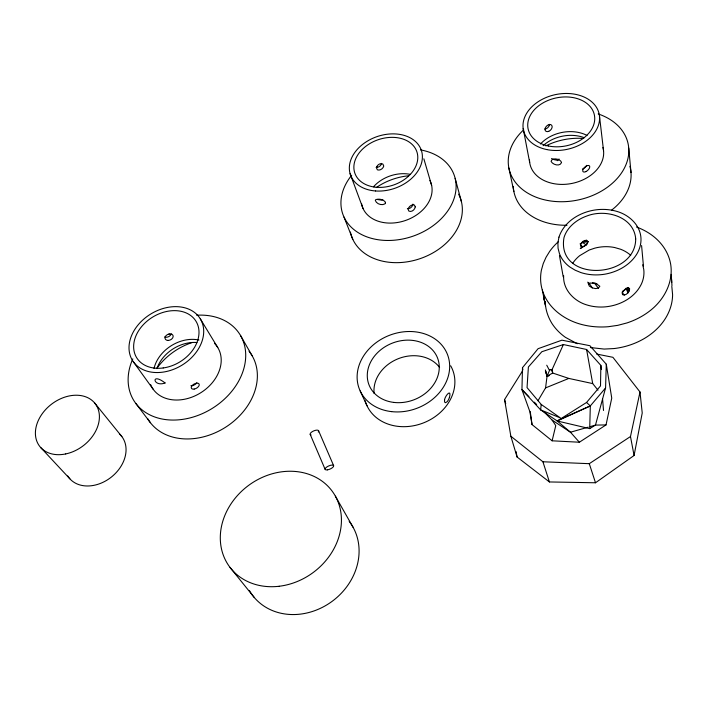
<?xml version="1.0" encoding="UTF-8"?>
<svg xmlns="http://www.w3.org/2000/svg" width="708" height="708" viewBox="0 0 708 708"><rect width="100%" height="100%" fill="white"/><g stroke="black" fill="none" stroke-linecap="round" stroke-linejoin="round"><path stroke-width="1.06" d="M541.204 404.445L540.638 409.897L560.444 417.95L541.204 404.445L527.053 387.603L528.389 366.992L541.841 351.726L563.373 344.548L586.587 349.486L600.853 365.39L600.508 385.913L586.551 402.471L557.24 420.986L540.638 409.897L521.946 389.657L522.486 367.673L538.071 348.699L561.931 340.176L589.888 345.708L606.287 364.213L611.747 398.108L606.03 424.924L579.365 442.226L552.116 440.801L532.035 424.588L529.85 411.622L521.946 389.657L528.92 396.692M586.551 402.471L590.313 405.923L557.24 420.986L589.711 428.623L590.313 405.923L605.57 387.957L606.287 364.213M537.974 400.763L545.567 387.904L547.063 376.125L549.93 369.532M522.637 370.762L504.565 399.577L510.849 436.234L517.07 457.005L549.417 481.953L595.508 482.776L634.076 455.492L642.227 413.003L640.005 391.984L612.916 357.31L596.694 354.053M634.076 455.492L630.483 436.535L640.005 391.984M444.544 400.162C444.642 396.241 451.934 387.701 449.421 397.631M552.116 440.801L555.762 425.605L552.16 420.127L543.638 411.534M412.941 204.116C412.578 206.692 410.056 209.037 407.374 208.63M605.57 387.957L595.481 425.101L589.711 428.623M381.577 163.406C381.037 165.822 378.514 167.566 376.09 167.513M586.879 244.402L588.012 241.667L586.667 240.295L582.799 241.401L580.772 243.888L580.48 246.119L582.436 246.968L586.242 244.959L588.012 241.667L584.604 240.525L582.666 242.543L580.1 243.844L582.436 246.968L580.25 248.561L586.242 244.959L582.666 242.543L588.012 241.667M597.995 390.152L592.693 383.586L568.834 378.426L552.709 373.045L552.134 369.479L563.373 344.548M598.304 288.147L599.835 286.289L595.932 283.43L590.339 283.041L588.481 284.032L589.313 286.094L592.304 287.891L595.516 288.572L598.304 288.147L594.667 283.395L596.835 283.696M510.849 436.234L542.912 461.766L589.286 463.687L630.483 436.535M545.399 371.045L547.063 376.125L552.709 373.045L551.399 369.443M622.297 291.36L623.996 290.546L625.96 288.271L628.005 292.846L626.208 294.324L624.314 295.032L622.562 294.661L622.19 292.997L624.12 290.209L628.447 288.023L629.607 288.873L629.324 290.811L628.005 292.846L626.987 287.696M382.798 199.576L381.515 200.125L377.585 199.541M561.338 418.791L590.313 405.923M545.567 387.904L568.834 378.426M588.18 427.181L570.462 432.216L552.16 420.127M590.268 426.588L595.481 425.101L606.03 424.924M547.063 376.125L549.081 375.612L547.063 376.125L545.479 370.992M552.134 369.479L549.275 370.054L546.735 365.204M445.5 402.622L446.854 401.958A6.089 2.894 -71.4 0 0 449.332 397.613M584.604 240.525L586.667 240.295M590.392 347.548L604.145 349.071L614.057 348.557A64.056 51.33 -8.1 0 0 664.777 319.458A64.295 51.525 -8.1 0 0 672.6 294.714L671.812 286.351M592.508 282.766L595.755 283.457M577.285 343.734L565.4 337.327A65.021 52.091 -8 0 1 551.859 323.326C547.868 316.75 545.284 309.201 545.302 301.458M628.049 287.775L629.607 288.873L628.191 287.51M557.24 420.986L570.462 432.216L579.365 442.226M534.336 402.162L536.664 404.507M40.648 447.483L69.888 478.838M622.164 292.581L624.314 295.032M94.491 402.799L121.864 436.597M230.038 567.435L254.402 597.64M136.06 403.755L150.423 422.711M133.308 361.735L153.194 389.276M588.782 282.696L592.304 287.891M627.624 288.227L629.324 290.811L627.952 288.227M200.293 318.821A39.79 29.966 -31.6 0 1 162.893 372.142A39.79 29.966 -31.6 0 1 135.874 327.831A39.79 29.966 -31.6 0 1 200.293 318.821L217.772 347.566M240.454 335.371L252.11 355.717M335.371 496.14L353.071 527.274M360.168 390.931L367.027 405.808M318.591 430.756L333.627 465.643M310.21 434.429L325.14 469.386M344.026 217.126L352.814 239.366M363.036 208.506L350.088 173.646M587.782 282.12L588.481 284.032M589.286 463.687L595.508 482.776M542.912 461.766L549.417 481.953M545.364 369.93L547.319 376.081M423.853 158.813L431.641 185.443M504.565 399.577L505.724 403.666M455.147 178.328L461.386 201.55M642.714 264.783L643.758 269.447A40.391 31.975 -8.7 0 1 641.501 283.811C634.74 298.156 618.907 306.113 603.579 306.98A40.515 32.072 -8.7 0 1 586.428 304.812C573.878 300.989 562.807 289.439 563.648 275.678M508.848 167.964L513.884 191.576M544.877 302.573L544.248 299.449L545.514 305.732L542.293 289.988M522.486 367.673L522.911 369.726M543.585 296.316L544.886 302.652M592.693 383.586L586.587 349.486M523.177 128.502L529.681 162.468M516.088 451.571L517.07 457.005M563.214 276.846L559.47 255.606M600.853 365.39L601.49 369.576M530.265 411.684L532.035 424.588M599.464 115.908L603.543 150.645M641.581 245.543L643.448 266.111M628.731 148.078L631.005 172.548M602.596 399.224L603.517 410.49M671.193 274.35L671.972 285.572M671.547 279.35L671.75 282.474M429.898 180.496A36.303 27.046 -19.1 0 1 405.1 220.613A36.303 27.046 -19.1 0 1 361.522 203.506M420.455 149.892A59.003 43.949 -19 0 1 449.925 207.568A59.003 43.949 -19 0 1 368.7 237.507A59.003 43.949 -19 0 1 351.681 175.239M458.598 194.16A57.64 43.577 -18.9 0 1 420.641 258.464A57.64 43.577 -18.9 0 1 350.407 232.091M376.284 187.558A53.206 40.214 -18.9 0 1 408.321 175.814M373.771 186.505A31.656 23.63 -19.1 0 1 410.56 174.416M549.567 124.325A4.186 2.797 -45.1 0 1 544.753 129.033M556.656 160.043A7.461 4.974 25.5 0 1 551.532 158.504M559.001 158.902A4 2.85 17.7 0 1 557.178 160.681M629.925 166.318A59.41 44.515 -11.1 0 1 611.765 210.011M566.984 225.25A59.41 44.515 -11.1 0 1 513.282 186.425M598.18 113.935A60.844 44.931 -11.4 0 1 618.739 176.664A60.844 44.931 -11.4 0 1 531.566 195.222A60.844 44.931 -11.4 0 1 523.699 129.794M602.924 147.441A37.435 27.647 -11.5 0 1 570.312 183.735A37.435 27.647 -11.5 0 1 529.487 159.672M540.478 144.007A32.754 24.196 -11.5 0 1 587.029 135.432M545.788 145.91A54.835 41.091 -11.1 0 1 583.675 138.494M543.098 145.689A32.639 24.161 -11.5 0 1 584.073 137.626M549.196 124.705A4.23 2.92 -44.6 0 1 549.7 124.635M586.684 165.353A4.31 2.159 -41.6 0 1 582.41 169.088M636.501 227.011A65.817 52.091 -8.6 0 1 647.864 232.472A65.826 52.1 -8.6 0 1 670.777 264.916C673.281 282.218 664.29 299.219 651.059 309.918A66.056 52.259 -8.6 0 1 626.978 322.928L617.748 325.353L608.234 326.715A65.977 52.197 -8.6 0 1 580.675 324.22C563.683 319.52 547.647 307.599 542.346 290.209A65.499 51.826 -8.6 0 1 541.408 270.12L543.248 263.562L546.045 257.269L549.7 251.34A66.676 52.773 -8.5 0 1 558.391 241.649M572.595 263.509A35.073 27.762 -8.7 0 1 579.702 255.659L589.18 250.039L594.862 248.127A35.294 27.939 -8.7 0 1 614.677 247.534L620.642 249.26A35.037 27.736 -8.7 0 1 630.74 255.34M311.069 434.978A4.575 1.805 -23.4 0 1 311.263 432.384A4.575 1.805 -23.4 0 1 316.768 430.137A4.575 1.805 -23.4 0 1 318.255 432.03M171.239 333.866A4.266 3.018 -25 0 1 164.61 336.955M249.066 351.301A60.977 47.516 -32.3 0 1 226.79 426.446A60.977 47.516 -32.3 0 1 147.653 418.605M196.7 315.228A62.49 48.029 -31.9 0 1 243.959 368.151A62.49 48.029 -31.9 0 1 168.23 419.862A62.49 48.029 -31.9 0 1 132.803 358.868M214.453 343.327A38.462 29.55 -32 0 1 201.338 392.382A38.462 29.55 -32 0 1 150.627 384.603M154.017 368.452A33.648 25.851 -32 0 1 198.975 340.044M156.733 368.576A56.277 43.861 -32.3 0 1 191.833 342.654M156.928 368.558A33.524 25.807 -32.1 0 1 196.921 342.53M168.787 334.185A4.31 3.124 -23.2 0 1 169.371 334.061M196.842 382.745A4.398 2.381 -28.9 0 1 190.903 385.745M119.404 433.916A33.506 25.638 -38.3 0 1 111.714 476.794A33.506 25.638 -38.3 0 1 67.711 475.944M349.186 521.398A60.835 52.711 -37.5 0 1 330.432 602.552A60.835 52.711 -37.5 0 1 249.375 590.472M450.669 365.779A46.436 38.613 -21.6 0 1 424.163 422.623A46.436 38.613 -21.6 0 1 365.133 400.639M374.134 393.542A36.117 30.028 -21.6 0 1 398.161 358.744A36.117 30.028 -21.6 0 1 439.588 367.443M445.474 402.666A4.416 1.894 -64.1 0 1 444.589 400.135M561.541 162.53C559.984 166.867 552.78 164.831 551.09 161.415C551.691 157.167 560.692 158.76 561.541 162.53M635.704 238.915C635.545 279.527 556.143 282.74 563.984 237.658A35.843 27.842 -9.3 0 1 572.807 224.197A36.825 28.612 -9.3 0 1 587.189 215.869C605.544 208.798 633.899 216.391 635.704 238.915M165.088 382.957C152.999 387.612 150.45 371.611 165.088 382.957M558.966 237.127L557.913 242.738L558.063 248.269L559.435 253.588A42.091 32.701 -9.3 0 0 569.887 267.022L575.108 270.173L580.746 272.518A41.878 32.541 -9.3 0 0 604.862 274.182C617.695 271.925 630.2 265.049 637.05 253.668A41.843 32.515 -9.3 0 0 640.979 238.286C640.28 225.038 629.102 214.94 616.96 211.427A41.816 32.488 -9.3 0 0 598.41 209.577C581.799 211.002 564.435 220.595 558.966 237.127M376.824 166.61L376.497 167.92L377.364 169.832C379.984 170.84 383.125 168.628 383.763 166.044L382.878 164.088C380.612 162.822 377.842 164.468 376.824 166.61M415.242 206.904C414.87 209.683 411.684 212.409 408.888 211.117L408.038 209.214C408.702 206.63 411.693 204.108 414.428 205.019L415.242 206.904M385.444 202.869L384.975 203.842C381.833 205.842 376.267 203.922 375.284 200.337L375.886 199.576C378.975 198.612 382.931 199.311 385.143 201.789L385.444 202.869M375.594 190.974A37.506 27.338 -19.2 0 0 421.366 150.388A37.506 27.338 -19.2 0 0 360.646 146.043A37.506 27.338 -19.2 0 0 375.594 190.974M373.877 186.974A32.816 23.922 -19.2 0 0 417.472 154.061A32.816 23.922 -19.2 0 0 366.116 146.069A32.816 23.922 -19.2 0 0 373.877 186.974M546.691 149.547A38.692 27.975 -11.9 0 0 599.251 114.501A38.692 27.975 -11.9 0 0 537.921 101.881A38.692 27.975 -11.9 0 0 546.691 149.547M548.39 145.981A33.86 24.479 -11.9 0 0 594.455 115.386A33.86 24.479 -11.9 0 0 540.841 104.253A33.86 24.479 -11.9 0 0 548.39 145.981M585.835 171.637A4.328 2.186 -41.9 0 0 589.481 165.893A4.328 2.186 -41.9 0 0 583.392 168.743A4.328 2.186 -41.9 0 0 585.835 171.637M548.771 131.316A4.186 2.832 -45 0 0 551.585 125.148A4.186 2.832 -45 0 0 545.399 127.759A4.186 2.832 -45 0 0 548.771 131.316M327.468 469.855A4.637 1.699 -23.6 0 0 333.68 465.811A4.637 1.699 -23.6 0 0 326.999 466.855A4.637 1.699 -23.6 0 0 327.468 469.855M163.212 367.956A34.816 26.214 -31.6 0 0 196.045 321.344A34.816 26.214 -31.6 0 0 139.697 329.114A34.816 26.214 -31.6 0 0 163.212 367.956M194.178 389.081A4.407 2.416 -29.1 0 0 199.134 384.09A4.407 2.416 -29.1 0 0 192.399 385.294A4.407 2.416 -29.1 0 0 194.178 389.081M168.203 340.433A4.275 3.044 -24.5 0 0 172.982 335.397A4.275 3.044 -24.5 0 0 166.079 335.601A4.275 3.044 -24.5 0 0 168.203 340.433M65.694 453.943A35.011 26.143 -37.5 0 0 95.952 404.728A35.011 26.143 -37.5 0 0 40.577 416.216A35.011 26.143 -37.5 0 0 65.694 453.943M279.173 586.259A63.738 54.224 -36.3 0 0 334.149 494.069A63.738 54.224 -36.3 0 0 229.277 506.609A63.738 54.224 -36.3 0 0 279.173 586.259M391.63 411.631A47.33 38.993 -21.6 0 0 448.04 356.08A47.33 38.993 -21.6 0 0 370.514 347.442A47.33 38.993 -21.6 0 0 391.63 411.631M393.94 402.427A36.807 30.32 -21.6 0 0 438.04 359.381A36.807 30.32 -21.6 0 0 377.824 352.407A36.807 30.32 -21.6 0 0 393.94 402.427"/></g></svg>
